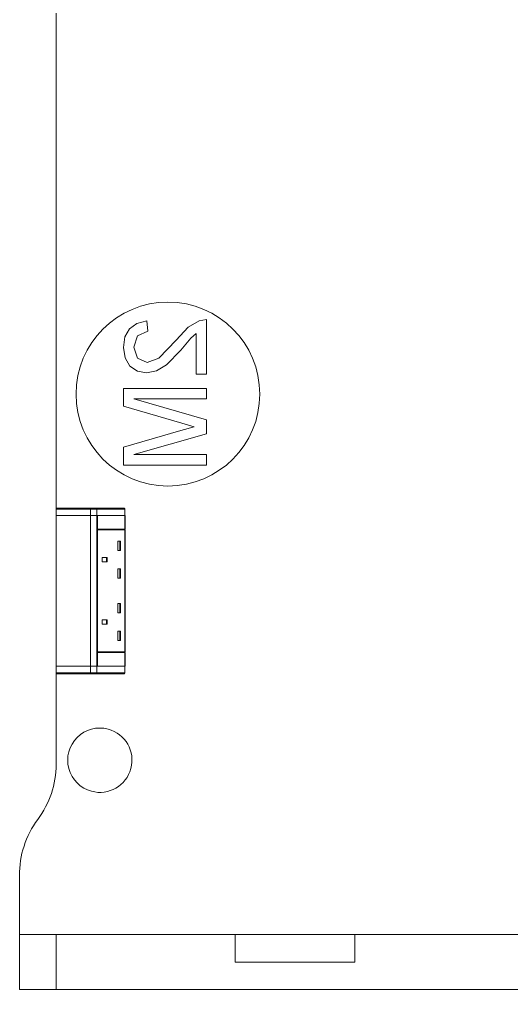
# Model space of a CAD drawing. Header units: millimetres. Extents: x 155927 to 326028, y -36033 to 97293.
# Drawn here: x 228203 to 228739, y 32631 to 33686 of the extents above; entities that cross this region are included whole.
import ezdxf

# ---------------------------------------------------------------- set-up
doc = ezdxf.new("R2010")
doc.units = ezdxf.units.MM
doc.header["$MEASUREMENT"] = 0
doc.layers.add('I-FURN', color=8, linetype='CONTINUOUS', lineweight=9)

msp = doc.modelspace()

# ---------------------------------------------------------------- linework, layer by layer
at = {"layer": 'I-FURN'}
for p, q in [((228243.4, 33986.3), (228243.4, 33154)), ((228243.4, 33154), (228243.4, 33986.3)), ((228331.1, 33355.8), (228323.1, 33349.9)), ((228342, 33358.6), (228331.1, 33355.8)), ((228343.4, 33347.3), (228342, 33358.6)), ((228399.2, 33358.8), (228387.2, 33351.9)), ((228407, 33360), (228399.2, 33358.8)), ((228407, 33300.7), (228407, 33360)), ((228323.1, 33349.9), (228318.2, 33341.1)), ((228327.9, 33330), (228332, 33342.5)), ((228332, 33342.5), (228343.4, 33347.3)), ((228387.2, 33351.9), (228374.1, 33337.8)), ((228389.9, 33339.9), (228395.7, 33345)), ((228395.7, 33345), (228395.7, 33300.7)), ((228318.2, 33341.1), (228316.6, 33329.7)), ((228374.1, 33337.8), (228355.3, 33318.2)), ((228379.1, 33326.9), (228389.9, 33339.9)), ((228316.6, 33329.7), (228318.4, 33318.3)), ((228332.1, 33318), (228327.9, 33330)), ((228363.6, 33310.8), (228379.1, 33326.9)), ((228318.4, 33318.3), (228323.8, 33309.5)), ((228342.5, 33313.4), (228332.1, 33318)), ((228355.3, 33318.2), (228342.5, 33313.4)), ((228323.8, 33309.5), (228331.9, 33303.9)), ((228331.9, 33303.9), (228341.8, 33302.1)), ((228341.8, 33302.1), (228352.5, 33304.1)), ((228352.5, 33304.1), (228363.6, 33310.8)), ((228395.7, 33300.7), (228407, 33300.7)), ((228407, 33285.1), (228316.6, 33285.1)), ((228316.6, 33285.1), (228316.6, 33265.7)), ((228407, 33273.8), (228407, 33285.1)), ((228407, 33251.1), (228327.9, 33273.8)), ((228327.9, 33273.8), (228407, 33273.8)), ((228316.6, 33265.7), (228380.3, 33247.2)), ((228407, 33235.8), (228407, 33251.1)), ((228379.2, 33239.4), (228316.6, 33221.2)), ((228393.6, 33243.4), (228379.2, 33239.4)), ((228380.3, 33247.2), (228393.6, 33243.4)), ((228327.9, 33213.1), (228407, 33235.8)), ((228316.6, 33221.2), (228316.6, 33201.8)), ((228407, 33213.1), (228327.9, 33213.1)), ((228407, 33201.8), (228407, 33213.1)), ((228316.6, 33201.8), (228407, 33201.8)), ((228243.4, 33154), (228243.4, 33147)), ((228243.4, 33154), (228280.9, 33154)), ((228243.4, 33154), (228243.4, 33147)), ((228244.4, 33155), (228244.4, 33155)), ((228281.4, 33155), (228244.4, 33155)), ((228244.4, 33155), (228248.4, 33155)), ((228248.4, 33154), (228248.4, 33155)), ((228248.4, 33155), (228287, 33155)), ((228280.9, 33154), (228287.8, 33154)), ((228280.9, 33154), (228280.9, 33147)), ((228287, 33155), (228281.4, 33155)), ((228317.3, 33155), (228287, 33155)), ((228317.3, 33155), (228287, 33155)), ((228287.8, 33154), (228318.1, 33154)), ((228287.8, 33154), (228287.8, 33147)), ((228317.9, 33154.8), (228317.9, 33154.8)), ((228318.1, 33154), (228318.3, 33154)), ((228318.1, 33154), (228318.1, 33147)), ((228318.3, 33147), (228318.3, 33154)), ((228318.3, 33147), (228318.3, 33154)), ((228318.3, 33147), (228318.3, 33154)), ((228243.4, 33147), (228280.9, 33147)), ((228243.4, 33146.9), (228243.4, 32983)), ((228243.4, 32983), (228243.4, 33146.9)), ((228280.9, 33146.9), (228243.4, 33146.9)), ((228280.9, 33147), (228287.8, 33147)), ((228280.9, 32983), (228280.9, 33146.9)), ((228287.8, 33146.9), (228280.9, 33146.9)), ((228288.6, 33147), (228286.2, 33147)), ((228287.8, 33147), (228318.1, 33147)), ((228287.8, 32983), (228287.8, 33146.9)), ((228287.8, 33146.9), (228288.4, 33146.9)), ((228288.4, 33146.9), (228288.4, 33132)), ((228288.6, 33132), (228288.6, 33147)), ((228288.6, 33147), (228318.5, 33147)), ((228318.1, 33147), (228318.3, 33147)), ((228318.3, 32983), (228318.3, 33146.9)), ((228318.5, 33147), (228318.5, 33132)), ((228288.4, 33131.5), (228288.4, 32998.5)), ((228318.5, 33132), (228288.6, 33132)), ((228288.6, 32998.5), (228288.6, 33131.5)), ((228318.5, 33131.5), (228288.6, 33131.5)), ((228318.1, 33132), (228318.1, 33131.5)), ((228318.5, 33131.5), (228318.5, 32998.5)), ((228313.4, 33118.9), (228310.6, 33118.9)), ((228310.6, 33108.9), (228310.6, 33118.9)), ((228312.7, 33108.9), (228312.7, 33118.9)), ((228313.4, 33108.9), (228313.4, 33118.9)), ((228299.1, 33101.4), (228293.4, 33101.4)), ((228293.4, 33096.4), (228293.4, 33101.4)), ((228298.4, 33096.4), (228298.4, 33101.4)), ((228299.1, 33096.4), (228299.1, 33101.4)), ((228313.4, 33108.9), (228310.6, 33108.9)), ((228299.1, 33096.4), (228293.4, 33096.4)), ((228313.4, 33088.9), (228310.6, 33088.9)), ((228310.6, 33078.9), (228310.6, 33088.9)), ((228313.4, 33078.9), (228310.6, 33078.9)), ((228312.7, 33078.9), (228312.7, 33088.9)), ((228313.4, 33078.9), (228313.4, 33088.9)), ((228313.4, 33051.1), (228310.6, 33051.1)), ((228310.6, 33041.1), (228310.6, 33051.1)), ((228312.7, 33041.1), (228312.7, 33051.1)), ((228313.4, 33041.1), (228313.4, 33051.1)), ((228313.4, 33041.1), (228310.6, 33041.1)), ((228293.4, 33033.6), (228293.4, 33028.6)), ((228299.1, 33033.6), (228293.4, 33033.6)), ((228293.4, 33028.6), (228299.1, 33028.6)), ((228298.4, 33028.6), (228298.4, 33033.6)), ((228299.1, 33028.6), (228299.1, 33033.6)), ((228313.4, 33021.1), (228310.6, 33021.1)), ((228310.6, 33011.1), (228310.6, 33021.1)), ((228312.7, 33011.1), (228312.7, 33021.1)), ((228313.4, 33011.1), (228313.4, 33021.1)), ((228313.4, 33011.1), (228310.6, 33011.1)), ((228288.4, 32998), (228288.4, 32983)), ((228318.5, 32998.5), (228288.6, 32998.5)), ((228288.6, 32983), (228288.6, 32998)), ((228288.6, 32998), (228318.5, 32998)), ((228318.1, 32998.5), (228318.1, 32998)), ((228318.5, 32998), (228318.5, 32983)), ((228243.4, 32983), (228280.9, 32983)), ((228243.4, 32982.9), (228243.4, 32975.9)), ((228243.4, 32975.9), (228243.4, 32982.9)), ((228280.9, 32982.9), (228243.4, 32982.9)), ((228243.4, 32975.9), (228243.4, 32876.3)), ((228243.4, 32876.3), (228243.4, 32975.9)), ((228280.9, 32975.9), (228243.4, 32975.9)), ((228248.4, 32974.9), (228244.4, 32974.9)), ((228244.4, 32974.9), (228281.4, 32974.9)), ((228248.4, 32974.9), (228248.4, 32975.9)), ((228287, 32974.9), (228248.4, 32974.9)), ((228280.9, 32983), (228287.8, 32983)), ((228280.9, 32975.9), (228280.9, 32982.9)), ((228287.8, 32982.9), (228280.9, 32982.9)), ((228287.8, 32975.9), (228280.9, 32975.9)), ((228281.4, 32974.9), (228287, 32974.9)), ((228287, 32974.9), (228317.3, 32974.9)), ((228287, 32974.9), (228317.3, 32974.9)), ((228288.4, 32983), (228287.8, 32983)), ((228287.8, 32975.9), (228287.8, 32982.9)), ((228318.1, 32982.9), (228287.8, 32982.9)), ((228318.1, 32975.9), (228287.8, 32975.9)), ((228318.5, 32983), (228288.6, 32983)), ((228317.9, 32975.2), (228317.9, 32975.1)), ((228318.1, 32975.9), (228318.1, 32982.9)), ((228318.3, 32982.9), (228318.1, 32982.9)), ((228318.3, 32975.9), (228318.1, 32975.9)), ((228318.3, 32975.9), (228318.3, 32982.9)), ((228318.3, 32975.9), (228318.3, 32982.9)), ((228318.3, 32982.9), (228318.3, 32975.9)), ((228203.4, 32755.2), (228203.4, 32631.3)), ((228203.4, 32631.3), (228203.4, 32755.2)), ((228243.4, 32691.3), (228203.4, 32691.3)), ((228203.4, 32691.3), (228438.4, 32691.3)), ((228203.4, 32631.3), (228203.4, 32691.3)), ((228203.4, 32631.3), (228203.4, 32691.3)), ((228963.4, 32691.3), (228243.4, 32691.3)), ((228243.4, 32631.3), (228243.4, 32691.3)), ((228243.4, 32631.3), (228243.4, 32691.3)), ((228438.4, 32691.3), (228568.4, 32691.3)), ((228438.4, 32661.3), (228438.4, 32691.3)), ((228438.4, 32661.3), (228438.4, 32691.3)), ((228568.4, 32691.3), (229003.4, 32691.3)), ((228568.4, 32661.3), (228568.4, 32691.3)), ((228568.4, 32691.3), (228568.4, 32661.3)), ((228568.4, 32661.3), (228438.4, 32661.3)), ((228438.4, 32661.3), (228568.4, 32661.3)), ((229003.4, 32631.3), (228203.4, 32631.3)), ((228203.4, 32631.3), (228243.4, 32631.3)), ((228203.4, 32631.3), (229003.4, 32631.3)), ((229003.4, 32631.3), (228203.4, 32631.3)), ((228243.4, 32631.3), (228963.4, 32631.3))]:
    msp.add_line(p, q, dxfattribs=at)
at = {"layer": 'I-FURN', "flags": 128}
for points in [[(228243.4, 33154), (228243.4, 33154.1), (228243.4, 33154.1), (228243.4, 33154.1), (228243.4, 33154.2), (228243.4, 33154.2), (228243.4, 33154.3), (228243.5, 33154.3), (228243.5, 33154.3), (228243.5, 33154.4), (228243.5, 33154.4), (228243.5, 33154.5), (228243.5, 33154.5), (228243.6, 33154.5), (228243.6, 33154.6), (228243.6, 33154.6), (228243.6, 33154.6), (228243.6, 33154.7), (228243.7, 33154.7), (228243.7, 33154.7), (228243.7, 33154.7), (228243.8, 33154.8), (228243.8, 33154.8), (228243.8, 33154.8), (228243.8, 33154.8), (228243.9, 33154.9), (228243.9, 33154.9), (228243.9, 33154.9), (228244, 33154.9), (228244, 33154.9), (228244.1, 33155), (228244.1, 33155), (228244.1, 33155), (228244.2, 33155), (228244.2, 33155), (228244.2, 33155), (228244.3, 33155), (228244.3, 33155), (228244.4, 33155), (228244.4, 33155), (228244.4, 33155)], [(228281.4, 33155), (228278.7, 33155), (228276, 33155), (228273.4, 33155), (228270.8, 33155), (228268.4, 33155), (228266.1, 33155), (228263.8, 33155), (228261.7, 33155), (228259.7, 33155), (228257.8, 33155), (228256, 33155), (228254.3, 33155), (228252.8, 33155), (228251.4, 33155), (228250.1, 33155), (228248.9, 33155), (228247.8, 33155), (228246.9, 33155), (228246.2, 33155), (228245.5, 33155), (228245, 33155), (228244.6, 33155), (228244.4, 33155)], [(228244.4, 33155), (228244.4, 33155), (228244.4, 33155), (228244.4, 33155), (228244.5, 33155), (228244.5, 33155), (228244.5, 33155), (228244.6, 33155), (228244.6, 33155), (228244.7, 33155), (228244.7, 33155), (228244.8, 33155), (228244.9, 33155), (228244.9, 33155), (228245, 33155), (228245.1, 33155), (228245.2, 33155), (228245.3, 33155), (228245.4, 33155), (228245.5, 33155), (228245.6, 33155), (228245.7, 33155), (228245.9, 33155), (228246, 33155), (228246.1, 33155), (228246.3, 33155), (228246.4, 33155), (228246.5, 33155), (228246.7, 33155), (228246.8, 33155), (228247, 33155), (228247.1, 33155), (228247.3, 33155), (228247.4, 33155), (228247.6, 33155), (228247.7, 33155), (228247.9, 33155), (228248.1, 33155), (228248.2, 33155), (228248.4, 33155), (228248.4, 33155)], [(228287, 33155), (228286.9, 33155), (228286.8, 33155), (228286.7, 33155), (228286.6, 33155), (228286.5, 33155), (228286.3, 33155), (228286.2, 33155), (228286.1, 33155), (228286, 33155), (228285.8, 33155), (228285.7, 33155), (228285.6, 33155), (228285.4, 33155), (228285.3, 33155), (228285.1, 33155), (228285, 33155), (228284.8, 33155), (228284.7, 33155), (228284.5, 33155), (228284.3, 33155), (228284.2, 33155), (228284, 33155), (228283.9, 33155), (228283.7, 33155), (228283.5, 33155), (228283.4, 33155), (228283.2, 33155), (228283.1, 33155), (228282.9, 33155), (228282.8, 33155), (228282.6, 33155), (228282.4, 33155), (228282.3, 33155), (228282.2, 33155), (228282, 33155), (228281.9, 33155), (228281.7, 33155), (228281.6, 33155), (228281.4, 33155)], [(228318.1, 33154.5), (228318.1, 33154.5), (228318.2, 33154.5), (228318.2, 33154.4), (228318.2, 33154.4), (228318.2, 33154.4), (228318.2, 33154.3), (228318.2, 33154.3), (228318.2, 33154.2), (228318.2, 33154.2), (228318.3, 33154.2), (228318.3, 33154.1), (228318.3, 33154.1), (228318.3, 33154), (228318.3, 33154)], [(228244.4, 32974.9), (228244.4, 32974.9), (228244.3, 32974.9), (228244.3, 32974.9), (228244.3, 32974.9), (228244.2, 32974.9), (228244.2, 32974.9), (228244.1, 32974.9), (228244.1, 32975), (228244.1, 32975), (228244, 32975), (228244, 32975), (228244, 32975), (228243.9, 32975), (228243.9, 32975.1), (228243.9, 32975.1), (228243.8, 32975.1), (228243.8, 32975.1), (228243.8, 32975.2), (228243.7, 32975.2), (228243.7, 32975.2), (228243.7, 32975.2), (228243.6, 32975.3), (228243.6, 32975.3), (228243.6, 32975.3), (228243.6, 32975.4), (228243.6, 32975.4), (228243.5, 32975.4), (228243.5, 32975.5), (228243.5, 32975.5), (228243.5, 32975.5), (228243.5, 32975.6), (228243.5, 32975.6), (228243.4, 32975.7), (228243.4, 32975.7), (228243.4, 32975.7), (228243.4, 32975.8), (228243.4, 32975.8), (228243.4, 32975.9), (228243.4, 32975.9), (228243.4, 32975.9)], [(228248.4, 32974.9), (228248.3, 32974.9), (228248.1, 32974.9), (228247.9, 32974.9), (228247.8, 32974.9), (228247.6, 32974.9), (228247.5, 32974.9), (228247.3, 32974.9), (228247.2, 32974.9), (228247, 32974.9), (228246.9, 32974.9), (228246.7, 32974.9), (228246.6, 32974.9), (228246.4, 32974.9), (228246.3, 32974.9), (228246.2, 32974.9), (228246, 32974.9), (228245.9, 32974.9), (228245.8, 32974.9), (228245.7, 32974.9), (228245.5, 32974.9), (228245.4, 32974.9), (228245.3, 32974.9), (228245.2, 32974.9), (228245.1, 32974.9), (228245.1, 32974.9), (228245, 32974.9), (228244.9, 32974.9), (228244.8, 32974.9), (228244.8, 32974.9), (228244.7, 32974.9), (228244.6, 32974.9), (228244.6, 32974.9), (228244.5, 32974.9), (228244.5, 32974.9), (228244.5, 32974.9), (228244.5, 32974.9), (228244.4, 32974.9), (228244.4, 32974.9), (228244.4, 32974.9)], [(228244.4, 32974.9), (228244.4, 32974.9), (228244.4, 32974.9)], [(228244.4, 32974.9), (228244.7, 32974.9), (228245.1, 32974.9), (228245.7, 32974.9), (228246.4, 32974.9), (228247.2, 32974.9), (228248.1, 32974.9), (228249.2, 32974.9), (228250.4, 32974.9), (228251.7, 32974.9), (228253.2, 32974.9), (228254.8, 32974.9), (228256.5, 32974.9), (228258.3, 32974.9), (228260.2, 32974.9), (228262.3, 32974.9), (228264.4, 32974.9), (228266.7, 32974.9), (228269, 32974.9), (228271.5, 32974.9), (228274, 32974.9), (228276.7, 32974.9), (228279.4, 32974.9), (228281.4, 32974.9)], [(228281.4, 32974.9), (228281.6, 32974.9), (228281.7, 32974.9), (228281.9, 32974.9), (228282, 32974.9), (228282.2, 32974.9), (228282.3, 32974.9), (228282.4, 32974.9), (228282.6, 32974.9), (228282.8, 32974.9), (228282.9, 32974.9), (228283.1, 32974.9), (228283.2, 32974.9), (228283.4, 32974.9), (228283.5, 32974.9), (228283.7, 32974.9), (228283.9, 32974.9), (228284, 32974.9), (228284.2, 32974.9), (228284.3, 32974.9), (228284.5, 32974.9), (228284.7, 32974.9), (228284.8, 32974.9), (228285, 32974.9), (228285.1, 32974.9), (228285.3, 32974.9), (228285.4, 32974.9), (228285.6, 32974.9), (228285.7, 32974.9), (228285.8, 32974.9), (228286, 32974.9), (228286.1, 32974.9), (228286.2, 32974.9), (228286.3, 32974.9), (228286.5, 32974.9), (228286.6, 32974.9), (228286.7, 32974.9), (228286.8, 32974.9), (228286.9, 32974.9), (228287, 32974.9)], [(228318.3, 32975.9), (228318.3, 32975.9), (228318.3, 32975.8), (228318.3, 32975.8), (228318.3, 32975.7), (228318.2, 32975.7), (228318.2, 32975.7), (228318.2, 32975.6), (228318.2, 32975.6), (228318.2, 32975.6), (228318.2, 32975.5), (228318.2, 32975.5), (228318.2, 32975.4), (228318.1, 32975.4)]]:
    msp.add_lwpolyline(points, dxfattribs=at)
at = {"layer": 'I-FURN'}
for centre, radius, start, end in [((228365.1, 33279), 100, 90, 270), ((228365.1, 33279), 100, 270, 90), ((228291, 32880.8), 35, 75, 194.7004), ((228291, 32880.8), 35, 255, 75), ((228143.4, 32876.3), 100, 323.1301, 0), ((228143.4, 32876.3), 100, 323.1301, 0), ((228291, 32880.8), 35, 195, 255), ((228303.5, 32756.3), 100, 143.1301, 180.6256), ((228303.5, 32756.3), 100, 143.1301, 180.6256)]:
    msp.add_arc(centre, radius, start, end, dxfattribs=at)
for centre, major_axis, ratio, start_param, end_param in [((228244.4, 33154), (0, 1), 0.998113, 0, 1.570796), ((228281.4, 33154), (0, 1), 0.56467, 0, 1.570796), ((228287, 33154), (0, 1), 0.819152, 4.712389, 6.283185), ((228317.3, 33154), (0, 1), 0.819152, 4.712389, 6.283185), ((228244.4, 32975.9), (0, 1), 0.998113, 1.570796, 3.141593), ((228281.4, 32975.9), (0, 1), 0.56467, 1.570796, 3.141593), ((228287, 32975.9), (0, 1), 0.819152, 3.141593, 4.712389), ((228317.3, 32975.9), (0, -1), 0.819152, 0, 1.570796)]:
    msp.add_ellipse(centre, major_axis=major_axis, ratio=ratio, start_param=start_param, end_param=end_param, dxfattribs=at)

doc.saveas('drawing.dxf')
